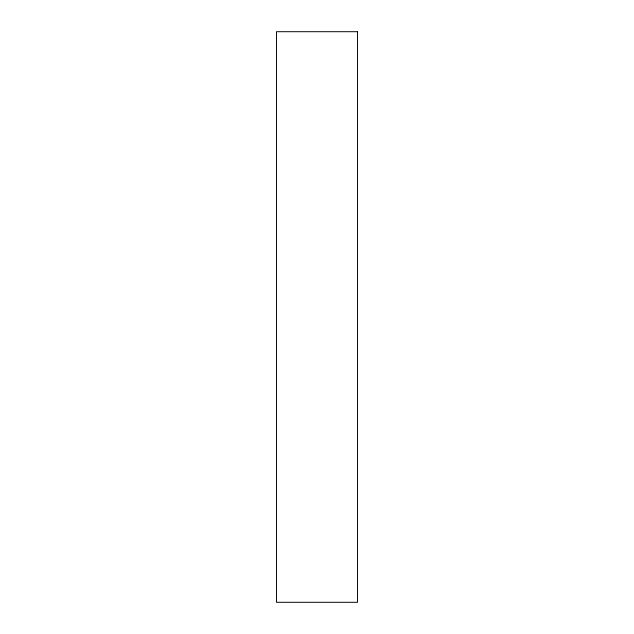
<?xml version="1.0" encoding="UTF-8"?>
<svg xmlns="http://www.w3.org/2000/svg" width="634" height="634" viewBox="0 0 634 634"><rect width="100%" height="100%" fill="white"/><g stroke="black" fill="none" stroke-linecap="round" stroke-linejoin="round"><path stroke-width="0.95" d="M357.505 31.7L276.495 31.7L276.495 602.3L357.505 602.3L357.505 31.7"/></g></svg>
